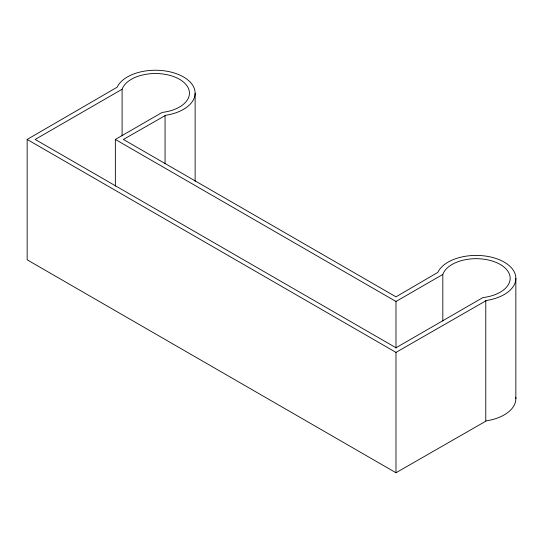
<?xml version="1.0" encoding="UTF-8"?>
<svg xmlns="http://www.w3.org/2000/svg" width="543" height="543" viewBox="0 0 543 543"><rect width="100%" height="100%" fill="white"/><g stroke="black" fill="none" stroke-linecap="round" stroke-linejoin="round"><path stroke-width="0.81" d="M122.1 135.879L122.1 89.262L122.582 88.075A34.019 19.643 0 0 1 179.495 79.271A34.019 19.643 0 0 1 164.244 112.129L162.194 112.408L115.347 139.449L115.347 186.073M442.823 321.049L442.823 274.425L443.298 273.244A34.019 19.643 0 0 1 467.353 259.357L469.525 259.065A34.019 19.643 0 0 1 509.524 282.156L509.015 283.412A34.019 19.643 0 0 1 484.967 297.299L482.91 297.578L395.983 347.764L35.166 139.449L122.1 89.262M27.15 139.449L117.098 87.233A39.693 22.915 0 0 1 183.507 76.957A39.693 22.915 0 0 1 165.71 115.292L123.37 139.449L395.983 296.845L437.821 272.396A39.693 22.915 0 0 1 465.887 256.194L468.419 255.855A39.693 22.915 0 0 1 515.09 282.801L514.499 284.26A39.693 22.915 0 0 1 486.433 300.462L395.983 352.393L27.15 139.449L27.15 259.812L395.983 472.756L486.433 420.825A39.693 22.915 0 0 0 514.499 404.616L515.09 403.157A39.693 22.915 0 0 0 515.762 397.191M115.347 139.449L395.983 301.474L442.823 274.425M515.85 278.328L515.85 398.684M485.775 300.55L485.775 420.913M395.983 301.474L395.983 348.09M395.983 352.393L395.983 472.756M195.127 93.158L195.127 181.314M165.058 115.381L165.058 163.694"/></g></svg>
